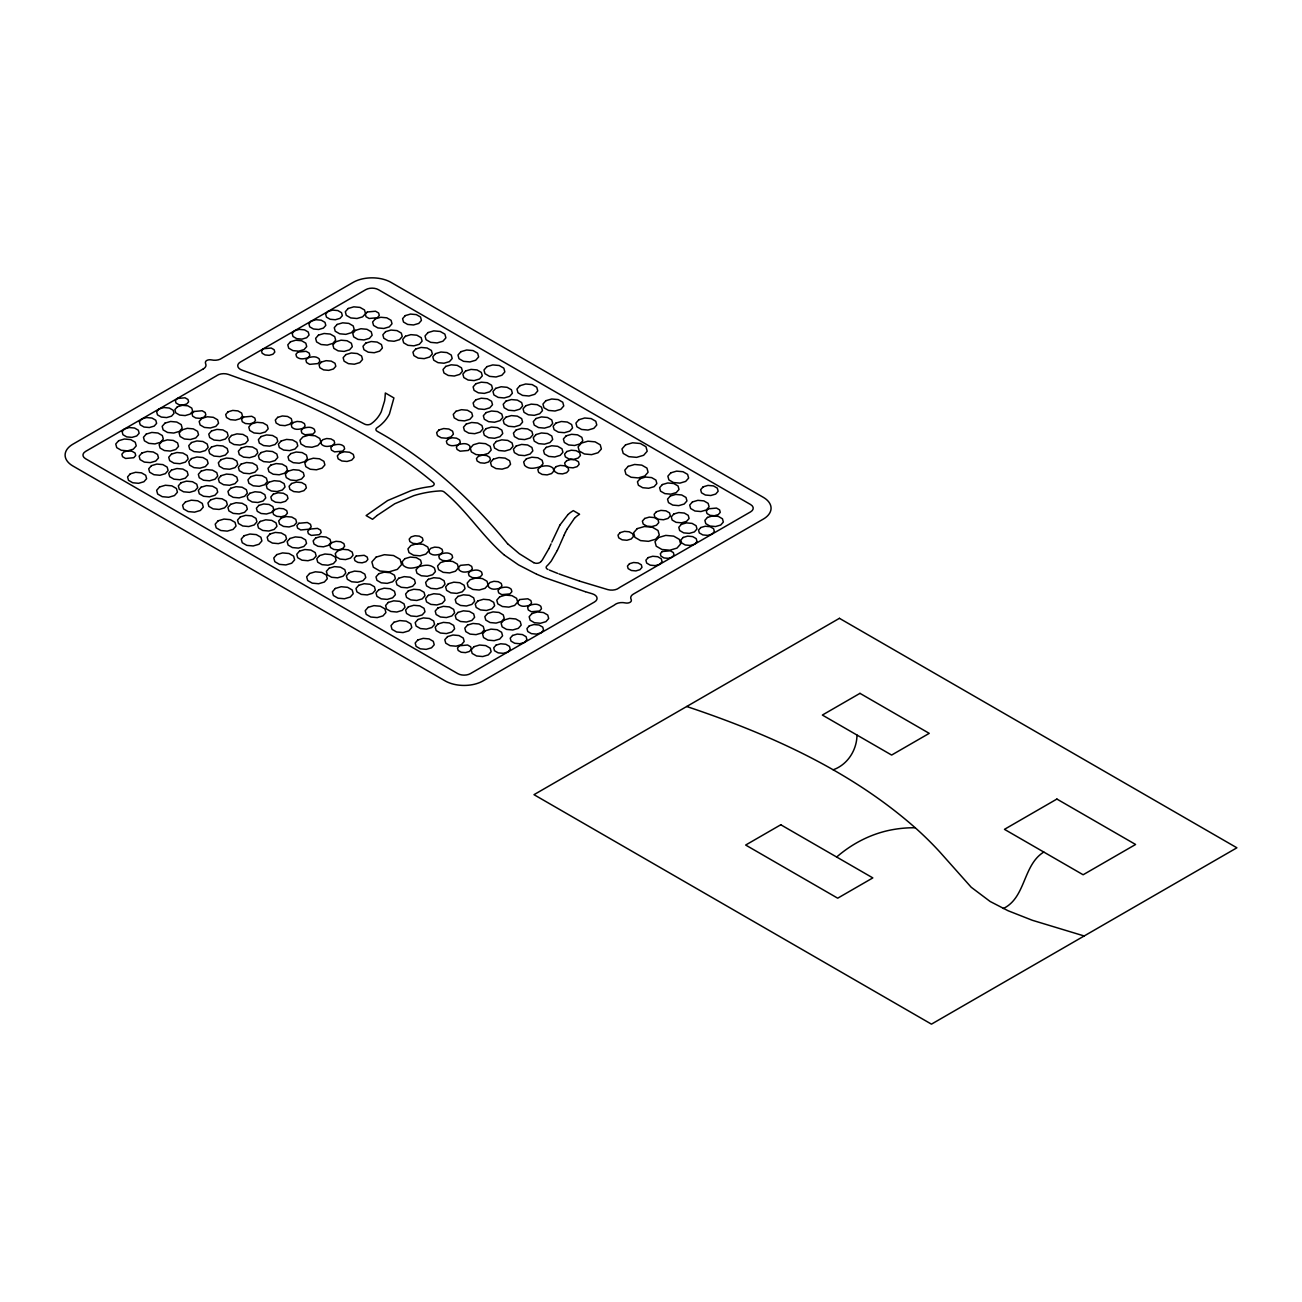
<?xml version="1.0" encoding="UTF-8"?>
<svg xmlns="http://www.w3.org/2000/svg" width="1302" height="1302" viewBox="0 0 1302 1302"><rect width="100%" height="100%" fill="white"/><g stroke="black" fill="none" stroke-linecap="round" stroke-linejoin="round"><path stroke-width="1.5" d="M856.993 735.06C856.83 750.098 847.586 764.697 833.182 769.791M551.836 542.104L559.827 525.211M560.462 543.422L564.026 535.317M560.104 544.252L559.616 545.359M551.072 543.862L548.956 548.549M559.323 546.043L557.337 550.388M564.043 535.268L565.426 532.306M548.923 548.614L542.364 559.893A55.953 32.306 0 0 1 541.03 561.487M557.305 550.453L551.381 560.837A80.968 46.742 0 0 1 550.697 561.748L548.549 564.303A47.165 27.228 0 0 1 546.84 566.012A4.459 2.571 0 0 0 547.93 569.446M565.459 532.274L566.875 529.442M566.956 529.296L574.394 518.424M559.909 525.064L567.949 514.599M320.862 441.899L322.831 439.669L326.688 438.53L330.968 438.92L334.044 440.694L334.728 443.168L330.789 447.628L331.457 450.101L334.533 451.875L342.67 451.127L344.639 448.897L343.972 446.423C337.169 440.288 328.332 450.492 321.545 444.373L319.771 438.465L315.149 435.796L308.704 435.21L302.894 436.919L299.932 440.271L300.957 443.998L305.563 446.667L312.008 447.253L317.818 445.544L320.78 442.192M428.797 550.762L425.835 554.131L420.025 555.84L413.58 555.238L408.974 552.585L407.949 548.858L410.911 545.505L416.721 543.797M428.879 550.486L430.848 548.256L434.705 547.117L438.986 547.507L442.062 549.281L442.745 551.755L438.807 556.214L439.474 558.688L442.55 560.462L452.77 561.487L457.393 564.14L458.418 567.867L455.456 571.22L449.629 572.929L443.201 572.343L438.579 569.674L437.553 565.963L440.515 562.594L446.342 560.885M488.087 584.679L490.057 582.433L493.93 581.31L498.21 581.701L501.27 583.459L501.954 585.933L498.015 590.408L498.699 592.882L501.758 594.64L509.912 593.907L511.881 591.661L511.198 589.188C504.411 583.068 495.557 593.273 488.771 587.137L486.997 581.245L482.391 578.576L472.154 577.551L469.094 575.777L468.411 573.303L472.349 568.844L471.666 566.37L468.606 564.596L460.452 565.345L458.483 567.574L459.167 570.048C465.953 576.184 474.807 565.979 481.594 572.099L482.277 574.573L480.308 576.802L476.434 577.942M488.022 584.956L485.06 588.309L479.25 590.018L472.805 589.432L468.183 586.763L467.174 583.052L470.136 579.699L475.946 577.99M540.867 561.683L540.639 561.927A4.459 2.571 0 0 1 533.641 562.627M574.556 518.261L575.517 517.317A36.847 21.271 0 0 1 576.786 516.21L577.518 515.641A24.933 14.387 0 0 1 579.585 514.274L573.287 510.628L570.455 512.5A39.516 22.818 0 0 0 569.788 513.021L568.111 514.436M836.665 857.025C852.777 843.012 872.552 833.036 893.677 829.472A72.082 41.615 0 0 1 909.707 827.812L915.208 827.73M377.059 515.527L372.535 519.286L366.106 515.576L387.605 500.57L410.927 490.724A84.418 48.727 0 0 1 414.134 489.812L415.094 489.552A80.887 46.693 0 0 1 419.537 488.494L420.383 488.299A77.99 45.033 0 0 1 425.038 487.404L425.738 487.29A76.558 44.203 0 0 1 430.637 486.574A4.459 2.571 0 0 0 433.42 482.586C399.519 454.186 361.24 431.401 321.496 412.229A675.722 390.128 0 0 0 299.053 401.879L289.972 397.956A718.72 414.947 0 0 0 255.648 384.204L228.355 374.39A8.919 5.159 0 0 0 216.848 375.594A8.919 5.159 0 0 1 216.197 376.018L85.558 451.436A8.919 5.159 0 0 0 85.558 458.727L457.783 673.622A8.919 5.159 0 0 0 470.413 673.622L594.477 601.996A8.919 5.159 0 0 0 592.198 593.761L585.867 591.873M377.238 515.38L394.734 503.76L413.645 495.72A76.492 44.17 0 0 1 417.047 494.711L417.909 494.483A72.391 41.794 0 0 1 421.962 493.474L422.727 493.295A69.559 40.167 0 0 1 426.958 492.465L427.593 492.351A67.916 39.206 0 0 1 432.052 491.668L432.541 491.603A67.313 38.865 0 0 1 437.228 491.114L440.076 490.919A4.459 2.571 0 0 1 444.308 492.091C466.816 510.612 482.131 536.082 504.2 554.961M1043.797 852.045C1022.802 865.016 1025.976 897.615 1003.321 908.519M417.226 543.748L421.083 542.608L423.052 540.379L422.369 537.905L419.309 536.147L415.029 535.757L411.155 536.88L409.186 539.109L409.87 541.583L412.929 543.357L423.166 544.382L427.788 547.052L429.562 552.959C436.349 559.079 445.186 548.874 451.989 555.01L452.657 557.484L450.687 559.714L446.83 560.853M1084.175 935.975L1032.258 920.254L1008.073 910.733L990.155 901.489L971.194 887.232L939.93 852.094A554.278 320.015 0 0 0 916.429 828.837C850.841 770.572 769.157 734.084 686.707 706.498M585.395 591.743L544.399 577.518M579.602 581.131L607.79 589.611A8.919 5.159 0 0 0 618.987 587.951A8.919 5.159 0 0 1 619.98 587.267L750.619 511.849A8.919 5.159 0 0 0 750.619 504.558L378.394 289.662A8.919 5.159 0 0 0 365.781 289.662L240.349 362.07A8.919 5.159 0 0 0 242.026 370.126L266.552 379.077A730.975 422.027 0 0 1 296.514 391.121L333.41 407.9L364.527 424.078A4.459 2.571 0 0 0 371.086 423.834L372.73 422.597A47.49 27.423 0 0 0 374.781 420.774L376.376 419.114A59.892 34.584 0 0 0 378.784 416.022L379.338 415.208A75.841 43.796 0 0 0 381.291 411.676L384.562 400.967A157.965 91.205 0 0 0 385.18 395.385L385.327 392.976L393.92 397.94L389.444 413.955A81.326 46.953 0 0 1 387.101 417.909L386.45 418.821A66.239 38.246 0 0 1 383.553 422.287L381.665 424.127A54.863 31.671 0 0 1 379.256 426.161L376.978 427.805A4.459 2.571 0 0 0 377.173 431.287C427.967 459.378 470.982 499.008 507.536 543.683M579.309 581.034L558.981 573.922M557.663 573.417L549.363 570.064M543.91 577.323L536.603 574.182M536.017 573.905L518.489 564.873L504.395 555.108M533.608 562.594L519.335 553.724L507.585 543.731M124.536 428.944L122.128 431.678L122.958 434.722L126.717 436.886L131.974 437.374L136.726 435.975L139.151 433.24L138.321 430.197L134.545 428.016L129.289 427.544L124.536 428.944M118.661 440.711L115.748 443.998L116.741 447.66L121.281 450.28L131.99 451.241L135.05 453.015L135.733 455.488L133.764 457.718L125.61 458.467L122.551 456.693L121.867 454.219L123.836 451.989L133.325 449.174L136.238 445.87L135.229 442.224L130.705 439.604L124.374 439.018L118.661 440.711M141.804 418.967L139.363 421.75L140.209 424.826L144.017 427.04L149.372 427.528L154.189 426.112L156.631 423.329L155.784 420.237L151.96 418.04L146.621 417.551L141.804 418.967M159.121 408.974L156.647 411.774L157.493 414.866L161.334 417.079L166.705 417.568L171.538 416.152L174.012 413.352L173.166 410.26L169.325 408.047L163.954 407.542L159.121 408.974M177.251 398.51L175.363 400.642L176.014 403.002L178.944 404.694L183.045 405.068L186.739 403.978L188.611 401.846L187.976 399.486L185.03 397.794L177.251 398.51M146.28 434.071L143.464 437.277L144.424 440.808L148.819 443.347L154.954 443.917L160.488 442.289L163.303 439.083L162.343 435.552L157.949 433.013L151.813 432.443L146.28 434.071M177.398 406.777L174.875 409.642L175.737 412.815L179.676 415.078L185.161 415.582L190.125 414.117L192.647 411.269L191.768 408.096L187.846 405.817L182.345 405.313L177.398 406.777M165.012 423.117L162.164 426.34L163.141 429.92L167.567 432.476L173.752 433.045L179.351 431.401L182.182 428.179L181.206 424.598L176.779 422.043L170.595 421.474L165.012 423.117M141.869 453.031L139.119 456.156L140.063 459.606L144.359 462.096L150.348 462.633L155.752 461.054L158.519 457.93L157.558 454.463L153.278 451.989L147.272 451.436L141.869 453.031M130.265 473.863L127.563 476.923L128.491 480.324L132.723 482.765L138.598 483.302L143.92 481.74L146.621 478.68L145.694 475.279L141.479 472.838L135.587 472.3L130.265 473.863M161.887 441.476L159.137 444.6L160.081 448.051L164.377 450.541L170.367 451.078L175.77 449.499L178.52 446.374L177.577 442.908L173.28 440.434L167.291 439.881L161.887 441.476M193.965 411.497L191.996 413.727L192.68 416.201L195.756 417.975L200.036 418.365L203.893 417.226L205.862 414.996L205.179 412.522L202.119 410.748L193.965 411.497M181.906 429.92L179.139 433.045L180.099 436.495L184.379 438.986L190.385 439.523L195.788 437.944L198.539 434.819L197.595 431.353L193.298 428.879L187.309 428.325L181.906 429.92M151.471 465.644L148.705 468.769L149.665 472.235L153.945 474.709L159.951 475.263L165.354 473.668L168.104 470.543L167.161 467.092L162.864 464.602L156.875 464.065L151.471 465.644M201.924 418.365L199.157 421.49L200.117 424.94L204.398 427.43L210.387 427.967L215.806 426.389L218.557 423.264L217.613 419.797L213.316 417.324L207.327 416.77L201.924 418.365M263.411 348.757L261.523 350.889L262.174 353.265L265.12 354.958L269.205 355.332L272.915 354.242L274.803 352.11L274.152 349.733L271.207 348.041L263.411 348.757M171.49 454.089L168.723 457.214L169.683 460.68L173.963 463.154L179.953 463.707L185.372 462.112L188.123 458.988L187.179 455.537L182.882 453.047L176.893 452.51L171.49 454.089M191.492 442.534L188.741 445.658L189.685 449.125L193.982 451.599L199.971 452.152L205.374 450.557L208.141 447.432L207.181 443.982L202.9 441.492L196.895 440.955L191.492 442.534M171.49 470.12L168.723 473.244L169.683 476.711L173.963 479.185L179.953 479.738L185.372 478.143L188.123 475.018L187.179 471.568L182.882 469.078L176.893 468.541L171.49 470.12M294.577 330.757L292.185 333.475L293.015 336.486L296.742 338.65L301.966 339.122L306.67 337.739L309.062 335.021L308.232 332.01L304.505 329.862L299.281 329.373L294.577 330.757M159.593 486.964L156.631 490.317L157.656 494.028L162.262 496.68L168.69 497.266L174.484 495.557L177.446 492.221L176.437 488.494L171.831 485.841L165.387 485.255L159.593 486.964M228.078 411.806L225.685 414.508L226.515 417.503L230.226 419.635L235.402 420.123L240.073 418.739L242.465 416.038L241.635 413.043L237.924 410.911L232.749 410.423L228.078 411.806M211.51 430.978L208.759 434.103L209.703 437.57L214 440.043L219.989 440.597L225.392 439.002L228.143 435.877L227.199 432.427L222.902 429.937L216.913 429.4L211.51 430.978M290.492 341.775L287.791 344.818L288.719 348.204L292.917 350.612L298.76 351.149L304.05 349.603L306.735 346.544L305.807 343.175L301.625 340.75L295.766 340.213L290.492 341.775M311.308 321.106L308.899 323.824L309.73 326.851L313.473 328.999L318.697 329.487L323.417 328.088L325.809 325.37L324.979 322.359L321.252 320.194L316.028 319.722L311.308 321.106M191.492 458.564L188.741 461.689L189.685 465.156L193.982 467.63L199.971 468.183L205.374 466.588L208.141 463.463L207.181 460.013L202.9 457.523L196.895 456.986L191.492 458.564M328.023 311.455L325.646 314.156L326.46 317.135L330.155 319.267L335.314 319.739L339.985 318.372L342.345 315.67L341.531 312.692L337.836 310.56L332.677 310.088L328.023 311.455M211.51 447.009L208.759 450.134L209.703 453.601L214 456.074L219.989 456.628L225.392 455.033L228.143 451.908L227.199 448.458L222.902 445.968L216.913 445.43L211.51 447.009M181.076 482.749L178.325 485.874L179.269 489.324L183.566 491.798L189.555 492.351L194.958 490.756L197.709 487.632L196.765 484.181L192.468 481.707L186.479 481.154L181.076 482.749M297.898 352.061L295.912 354.307L296.596 356.797C303.431 362.965 312.334 352.696 319.169 358.864L319.853 361.338L317.883 363.584L309.681 364.348L306.588 362.558L305.905 360.068L309.876 355.576L309.192 353.086L306.1 351.312L297.898 352.061M243.588 417.031L241.635 419.26L242.302 421.734L245.378 423.508L249.659 423.899L253.516 422.759L255.485 420.53L254.818 418.056L251.742 416.282L243.588 417.031M318.469 335.135L315.621 338.357L316.598 341.938L321.041 344.509L327.241 345.079L332.824 343.419L335.672 340.196L334.695 336.616L330.252 334.061L324.068 333.491L318.469 335.135M231.528 435.454L228.778 438.579L229.722 442.045L234.018 444.519L240.007 445.072L245.411 443.477L248.161 440.353L247.217 436.902L242.921 434.412L236.931 433.875L231.528 435.454M201.094 471.194L198.343 474.319L199.287 477.769L203.584 480.243L209.573 480.796L214.976 479.201L217.727 476.076L216.783 472.626L212.486 470.152L206.497 469.599L201.094 471.194M348.171 308.493L345.307 311.748L346.283 315.344L350.759 317.932L356.992 318.502L362.623 316.842L365.504 313.587L364.511 309.99L360.036 307.402L353.802 306.833L348.171 308.493M337.088 324.458L334.256 327.681L335.232 331.245L339.643 333.784L345.811 334.354L351.377 332.71L354.209 329.504L353.233 325.939L348.822 323.384L342.654 322.831L337.088 324.458M251.546 423.899L248.78 427.023L249.74 430.49L254.02 432.964L260.026 433.517L265.429 431.922L268.179 428.797L267.235 425.347L262.939 422.857L256.95 422.32L251.546 423.899M221.112 459.639L218.345 462.763L219.306 466.214L223.586 468.687L229.591 469.241L234.995 467.646L237.745 464.521L236.801 461.071L232.505 458.597L226.515 458.044L221.112 459.639M185.519 501.888L182.573 505.225L183.582 508.919L188.172 511.572L194.568 512.158L200.362 510.465L203.291 507.129L202.282 503.418L197.692 500.782L191.296 500.196L185.519 501.888M201.094 487.225L198.343 490.349L199.287 493.8L203.584 496.274L209.573 496.827L214.976 495.232L217.727 492.123L216.783 488.657L212.486 486.183L206.497 485.63L201.094 487.225M241.114 448.083L238.364 451.208L239.308 454.658L243.604 457.132L249.593 457.686L254.997 456.091L257.763 452.966L256.803 449.515L252.523 447.042L246.534 446.488L241.114 448.083M335.656 341.791L332.905 344.916L333.849 348.383L338.146 350.856L344.135 351.41L349.554 349.815L352.305 346.69L351.361 343.223L347.064 340.75L341.075 340.196L335.656 341.791M221.112 475.669L218.345 478.794L219.306 482.245L223.586 484.718L229.591 485.272L234.995 483.677L237.745 480.568L236.801 477.102L232.505 474.628L226.515 474.074L221.112 475.669M321.431 362.037L319.055 364.739L319.869 367.734L323.58 369.882L328.771 370.354L333.442 368.971L335.818 366.285L335.005 363.291L331.294 361.142L326.102 360.67L321.431 362.037M367.327 311.975L365.357 314.221L366.041 316.712L369.117 318.485L377.32 317.737L379.305 315.491L378.622 313.001L375.529 311.227L367.327 311.975M277.7 417.34L275.308 420.041L276.138 423.036L279.849 425.184L285.024 425.656L289.695 424.273L292.087 421.571L291.257 418.593L287.547 416.445L282.371 415.973L277.7 417.34M261.132 436.528L258.382 439.653L259.326 443.103L263.622 445.577L269.612 446.13L275.015 444.535L277.782 441.411L276.821 437.96L272.541 435.486L266.536 434.933L261.132 436.528M355.511 330.334L352.761 333.458L353.705 336.909L358.001 339.399L363.99 339.936L369.41 338.357L372.16 335.232L371.216 331.766L366.92 329.292L360.931 328.739L355.511 330.334M241.114 464.114L238.364 467.239L239.308 470.689L243.604 473.163L249.593 473.716L254.997 472.121L257.763 469.013L256.803 465.546L252.523 463.073L246.534 462.519L241.114 464.114M210.68 499.838L207.929 502.963L208.873 506.413L213.17 508.903L219.159 509.44L224.562 507.861L227.329 504.737L226.369 501.27L222.089 498.796L216.099 498.243L210.68 499.838M375.367 318.86L372.616 321.985L373.56 325.451L377.857 327.925L383.846 328.478L389.265 326.883L392.016 323.759L391.072 320.308L386.775 317.818L380.786 317.265L375.367 318.86M345.893 354.583L343.142 357.708L344.086 361.175L348.383 363.649L354.372 364.202L359.791 362.607L362.542 359.482L361.598 356.016L357.301 353.542L351.296 352.988L345.893 354.583M261.132 452.559L258.382 455.684L259.326 459.134L263.622 461.608L269.612 462.161L275.015 460.566L277.782 457.458L276.821 453.991L272.541 451.517L266.536 450.964L261.132 452.559M230.698 488.283L227.948 491.407L228.892 494.858L233.188 497.348L239.177 497.885L244.581 496.306L247.347 493.181L246.387 489.715L242.107 487.241L236.101 486.688L230.698 488.283M293.227 422.58L291.257 424.81L291.925 427.284C298.728 433.403 307.565 423.199 314.352 429.334L315.035 431.808L313.066 434.038L304.912 434.77L301.852 433.013L301.169 430.539L305.107 426.063L304.44 423.606L301.364 421.832L297.084 421.441L293.227 422.58M365.748 343.126L362.998 346.251L363.942 349.701L368.238 352.191L374.227 352.728L379.647 351.133L382.397 348.025L381.453 344.558L377.157 342.068L371.151 341.531L365.748 343.126M281.151 441.004L278.4 444.128L279.344 447.579L283.641 450.053L289.63 450.606L295.033 449.011L297.784 445.902L296.84 442.436L292.543 439.962L286.554 439.409L281.151 441.004M250.716 476.727L247.966 479.852L248.91 483.302L253.206 485.792L259.196 486.33L264.599 484.751L267.349 481.626L266.405 478.159L262.109 475.686L256.12 475.132L250.716 476.727M230.698 504.313L227.948 507.438L228.892 510.905L233.188 513.379L239.177 513.916L244.581 512.337L247.347 509.212L246.387 505.746L242.107 503.272L236.101 502.718L230.698 504.313M218.166 520.784L215.204 524.136L216.213 527.863L220.835 530.516L227.28 531.118L233.091 529.409L236.036 526.041L235.027 522.33L230.405 519.661L223.977 519.075L218.166 520.784M385.604 331.652L382.853 334.777L383.797 338.243L388.094 340.717L394.083 341.27L399.502 339.676L402.253 336.551L401.309 333.084L397.012 330.61L391.007 330.057L385.604 331.652M270.735 465.172L267.968 468.297L268.928 471.747L273.208 474.237L279.214 474.774L284.617 473.196L287.368 470.071L286.424 466.604L282.127 464.13L276.138 463.577L270.735 465.172M405.264 315.621L402.578 318.665L403.506 322.033L407.672 324.442L413.515 324.963L418.772 323.417L421.441 320.39L420.53 317.021L416.347 314.612L410.521 314.075L405.264 315.621M249.805 493.295L247.168 496.274L248.064 499.594L252.181 501.97L257.926 502.491L263.102 500.977L265.738 497.982L264.843 494.662L260.725 492.286L254.98 491.765L249.805 493.295M290.737 453.617L287.986 456.742L288.93 460.192L293.227 462.682L299.216 463.219L304.635 461.64L307.386 458.516L306.426 455.049L302.145 452.575L296.156 452.022L290.737 453.617M268.928 482.245L266.275 485.255L267.187 488.608L271.337 491L277.131 491.538L282.371 489.991L285.04 486.981L284.113 483.628L279.963 481.235L274.169 480.698L268.928 482.245M240.3 516.927L237.534 520.051L238.494 523.518L242.774 525.992L248.78 526.545L254.183 524.95L256.933 521.825L255.989 518.375L251.693 515.885L245.704 515.348L240.3 516.927M405.459 336.241L402.709 339.366L403.653 342.817L407.949 345.307L413.938 345.844L419.358 344.265L422.108 341.14L421.164 337.674L416.868 335.2L410.862 334.647L405.459 336.241M288.035 471.21L285.366 474.253L286.294 477.606L290.46 480.015L296.286 480.552L301.543 479.006L304.212 475.962L303.301 472.61L299.118 470.201L293.292 469.664L288.035 471.21M258.87 505.388L256.396 508.187L257.259 511.279L261.1 513.493L266.454 513.981L271.304 512.565L273.762 509.766L272.915 506.673L269.075 504.46L263.704 503.972L258.87 505.388M273.274 494.174L270.832 496.941L271.679 500.001L275.471 502.198L280.776 502.67L285.561 501.27L288.002 498.503L287.156 495.444L283.364 493.246L278.058 492.774L273.274 494.174M307.695 459.866L304.847 463.089L305.824 466.669L310.267 469.241L316.467 469.794L322.05 468.15L324.898 464.928L323.921 461.347L319.478 458.792L313.277 458.223L307.695 459.866M244.174 535.724L241.228 539.061L242.253 542.739L246.827 545.375L253.206 545.961L258.968 544.269L261.897 540.948L260.888 537.254L256.315 534.617L249.935 534.032L244.174 535.724M291.534 483.514L289.077 486.297L289.923 489.389L293.764 491.586L299.102 492.091L303.919 490.659L306.377 487.876L305.531 484.8L301.706 482.586L296.368 482.098L291.534 483.514M260.302 521.418L257.552 524.527L258.496 527.994L262.792 530.467L268.782 531.021L274.201 529.426L276.952 526.301L275.991 522.851L271.711 520.377L265.722 519.823L260.302 521.418M427.984 332.58L425.022 335.949L426.031 339.676L430.653 342.345L437.114 342.931L442.924 341.222L445.902 337.853L444.877 334.126L440.255 331.473L433.794 330.871L427.984 332.58M415.696 349.034L412.929 352.158L413.89 355.609L418.17 358.099L424.175 358.636L429.579 357.041L432.345 353.932L431.385 350.466L427.105 347.992L421.099 347.439L415.696 349.034M274.901 509.521L272.818 511.881L273.534 514.485L276.773 516.341L281.281 516.764L285.35 515.559L287.433 513.216L286.717 510.612L283.478 508.74L278.97 508.333L274.901 509.521M281.232 518.05L278.677 520.93L279.556 524.136L283.527 526.431L289.077 526.952L294.089 525.471L296.644 522.574L295.766 519.368L291.794 517.073L286.228 516.568L281.232 518.05M339.724 453.161L337.332 455.863L338.162 458.857L341.873 460.989L347.048 461.461L351.735 460.094L354.111 457.393L353.298 454.398L349.587 452.25L344.395 451.778L339.724 453.161M269.905 534.032L267.154 537.156L268.098 540.607L272.395 543.08L278.384 543.634L283.787 542.039L286.538 538.93L285.594 535.464L281.297 532.99L275.308 532.437L269.905 534.032M435.552 353.607L432.785 356.732L433.745 360.198L438.025 362.672L444.031 363.225L449.434 361.63L452.201 358.506L451.241 355.039L446.96 352.565L440.955 352.012L435.552 353.607M298.923 523.274L296.889 525.585L297.588 528.14L300.746 529.963L309.16 529.198L311.194 526.887L310.494 524.332L307.337 522.509L298.923 523.274M289.923 538.507L287.156 541.632L288.116 545.082L292.397 547.572L298.402 548.109L303.805 546.514L306.556 543.406L305.612 539.939L301.315 537.466L295.326 536.912L289.923 538.507M276.74 554.619L273.778 557.972L274.803 561.683L279.409 564.352L285.854 564.938L291.681 563.229L294.626 559.876L293.617 556.149L288.995 553.496L282.55 552.911L276.74 554.619M445.772 366.399L443.022 369.524L443.966 372.99L448.262 375.464L454.268 376.018L459.671 374.423L462.438 371.298L461.478 367.831L457.181 365.357L451.192 364.804L445.772 366.399M460.924 351.686L457.978 355.023L458.988 358.701L463.561 361.338L469.957 361.923L475.718 360.231L478.648 356.911L477.639 353.216L473.065 350.58L466.686 349.994L460.924 351.686M309.632 529.1L307.711 531.281L308.379 533.674L311.357 535.399L319.267 534.666L321.187 532.502L320.52 530.109L317.542 528.384L309.632 529.1M299.509 551.12L296.758 554.245L297.702 557.712L301.999 560.185L307.988 560.723L313.391 559.144L316.158 556.019L315.198 552.553L310.918 550.079L304.912 549.525L299.509 551.12M315.67 538.019L313.147 540.867L314.01 544.041L317.948 546.303L323.433 546.807L328.381 545.359L330.903 542.495L330.041 539.321L326.102 537.059L320.618 536.554L315.67 538.019M465.628 370.972L462.877 374.097L463.821 377.564L468.118 380.038L474.123 380.591L479.527 378.996L482.293 375.871L481.333 372.421L477.037 369.931L471.047 369.394L465.628 370.972M319.527 555.596L316.777 558.721L317.721 562.187L322.017 564.661L328.006 565.214L333.41 563.62L336.16 560.495L335.216 557.028L330.92 554.554L324.93 554.017L319.527 555.596M486.948 366.627L483.97 369.996L484.995 373.707L489.617 376.376L496.062 376.978L501.888 375.253L504.85 371.9L503.825 368.173L499.219 365.504L492.758 364.918L486.948 366.627M331.929 542.543L329.829 544.92L330.562 547.572L333.833 549.46L338.406 549.883L342.54 548.663L344.639 546.27L343.907 543.634L340.636 541.746L336.062 541.323L331.929 542.543M475.865 383.764L473.114 386.889L474.058 390.356L478.355 392.83L484.36 393.383L489.764 391.788L492.514 388.663L491.57 385.213L487.273 382.723L481.284 382.186L475.865 383.764M309.583 573.498L306.654 576.819L307.663 580.513L312.236 583.15L318.616 583.735L324.377 582.027L327.307 578.706L326.297 575.028L321.74 572.392L315.344 571.806L309.583 573.498M439.018 429.92L436.626 432.622L437.456 435.617L441.166 437.765L446.342 438.237L451.013 436.87L453.405 434.168L452.575 431.174L448.865 429.025L443.689 428.553L439.018 429.92M456.009 411.286L453.259 414.394L454.203 417.861L458.499 420.351L464.505 420.888L469.908 419.293L472.659 416.168L471.715 412.718L467.418 410.228L461.429 409.691L456.009 411.286M337.771 550.762L335.249 553.627L336.111 556.8L340.05 559.079L345.567 559.583L350.531 558.119L353.054 555.254L352.191 552.081L348.252 549.802L342.735 549.298L337.771 550.762M475.865 399.812L473.114 402.936L474.058 406.403L478.355 408.877L484.36 409.43L489.764 407.835L492.514 404.71L491.57 401.244L487.273 398.77L481.284 398.217L475.865 399.812M329.129 568.225L326.363 571.334L327.323 574.8L331.603 577.274L337.592 577.828L343.012 576.233L345.762 573.108L344.818 569.658L340.522 567.184L334.533 566.63L329.129 568.225M448.344 438.92L446.358 441.166L447.042 443.656C453.877 449.808 462.78 439.555 469.615 445.707L471.34 451.875L475.962 454.544L486.639 455.537L489.715 457.311L490.398 459.801L488.429 462.047L484.539 463.203L480.226 462.796L477.134 461.022L476.451 458.532L478.436 456.286L488.234 453.422L491.212 450.053L490.187 446.326L485.565 443.673L479.103 443.071L473.293 444.779L468.329 450.443L460.127 451.192L457.035 449.418L456.351 446.928L460.322 442.436L459.639 439.946L456.546 438.172L452.233 437.765L448.344 438.92M495.72 388.354L492.97 391.479L493.914 394.929L498.21 397.419L504.216 397.956L509.619 396.378L512.37 393.253L511.426 389.786L507.129 387.312L501.14 386.759L495.72 388.354M466.246 424.061L463.496 427.186L464.44 430.653L468.736 433.127L474.725 433.68L480.145 432.085L482.896 428.96L481.952 425.51L477.655 423.02L471.649 422.483L466.246 424.061M356.178 556.052L354.242 558.249L354.909 560.674L357.92 562.415L362.135 562.806L365.927 561.683L367.864 559.486L367.197 557.061L364.186 555.319L356.178 556.052M486.102 412.604L483.351 415.729L484.295 419.195L488.592 421.669L494.581 422.222L500.001 420.627L502.751 417.503L501.807 414.036L497.51 411.562L491.505 411.009L486.102 412.604M335.346 588.439L332.384 591.792L333.393 595.519L338.015 598.171L344.444 598.757L350.254 597.048L353.216 593.696L352.207 589.985L347.585 587.316L341.157 586.73L335.346 588.439M349.131 572.701L346.381 575.809L347.325 579.276L351.621 581.75L357.611 582.303L363.014 580.708L365.781 577.583L364.82 574.133L360.54 571.659L354.551 571.106L349.131 572.701M505.957 401.146L503.207 404.271L504.151 407.721L508.447 410.211L514.436 410.748L519.856 409.17L522.607 406.045L521.663 402.578L517.366 400.105L511.36 399.551L505.957 401.146M519.921 385.701L516.959 389.054L517.984 392.765L522.574 395.417L529.003 396.003L534.797 394.294L537.759 390.942L536.733 387.247L532.144 384.578L525.715 383.992L519.921 385.701M486.102 428.651L483.351 431.776L484.295 435.242L488.592 437.716L494.581 438.269L500.001 436.675L502.751 433.55L501.807 430.083L497.51 427.609L491.505 427.056L486.102 428.651M376.099 557.126L371.867 561.911L373.332 567.216L379.891 571.008L389.07 571.838L397.354 569.397L401.569 564.629L400.121 559.323L393.546 555.531L384.367 554.701L376.099 557.126M505.957 417.193L503.207 420.302L504.151 423.768L508.447 426.259L514.436 426.796L519.856 425.201L522.607 422.092L521.663 418.626L517.366 416.135L511.36 415.598L505.957 417.193M358.734 585.314L355.983 588.439L356.927 591.889L361.224 594.379L367.213 594.916L372.616 593.321L375.367 590.213L374.423 586.746L370.126 584.273L364.137 583.719L358.734 585.314M525.813 405.719L523.062 408.844L524.006 412.311L528.303 414.785L534.292 415.338L539.712 413.743L542.462 410.618L541.518 407.152L537.221 404.678L531.216 404.125L525.813 405.719M378.752 573.759L375.985 576.884L376.945 580.334L381.226 582.824L387.231 583.361L392.634 581.766L395.385 578.658L394.441 575.191L390.144 572.717L384.155 572.164L378.752 573.759M496.339 441.443L493.572 444.568L494.532 448.034L498.829 450.508L504.818 451.062L510.238 449.467L512.988 446.342L512.044 442.875L507.747 440.401L501.742 439.848L496.339 441.443M516.194 429.969L513.427 433.094L514.388 436.561L518.684 439.034L524.673 439.588L530.093 437.993L532.843 434.868L531.9 431.418L527.603 428.928L521.597 428.391L516.194 429.969M404.889 558.656L402.139 561.78L403.083 565.247C412.588 573.824 424.957 559.534 434.461 568.111L435.421 571.578L432.655 574.703L427.251 576.281L421.262 575.744L416.965 573.254L416.022 569.804L421.522 563.554L420.579 560.104L416.282 557.614L410.293 557.077L404.889 558.656M493.36 459.199L490.512 462.438L491.489 466.018L495.932 468.574L502.116 469.143L507.715 467.499L510.563 464.261L509.587 460.696L505.143 458.125L498.943 457.555L493.36 459.199M378.752 589.79L375.985 592.915L376.945 596.365L381.226 598.855L387.231 599.392L392.634 597.813L395.385 594.688L394.441 591.222L390.144 588.748L384.155 588.195L378.752 589.79M545.912 400.69L542.95 404.043L543.976 407.77L548.581 410.423L555.01 411.009L560.82 409.3L563.766 405.947L562.757 402.237L558.151 399.584L551.706 398.998L545.912 400.69M368.157 607.334L365.211 610.671L366.22 614.365L370.81 617.018L377.206 617.604L382.983 615.895L385.929 612.558L384.92 608.864L380.33 606.227L373.934 605.642L368.157 607.334M536.05 418.512L533.283 421.636L534.243 425.103L538.54 427.577L544.529 428.13L549.949 426.535L552.699 423.41L551.755 419.944L547.458 417.47L541.453 416.917L536.05 418.512M398.754 578.234L396.003 581.359L396.947 584.81L401.244 587.3L407.233 587.837L412.653 586.258L415.403 583.133L414.443 579.667L410.163 577.193L404.173 576.64L398.754 578.234M516.194 446.016L513.427 449.141L514.388 452.608L518.684 455.082L524.673 455.635L530.093 454.04L532.843 450.915L531.9 447.449L527.603 444.975L521.597 444.421L516.194 446.016M536.05 434.559L533.283 437.684L534.243 441.15L538.54 443.624L544.529 444.177L549.949 442.582L552.699 439.458L551.755 435.991L547.458 433.517L541.453 432.964L536.05 434.559M388.338 602.403L385.587 605.528L386.531 608.994L390.828 611.468L396.817 612.021L402.22 610.426L404.987 607.302L404.027 603.835L399.747 601.361L393.741 600.824L388.338 602.403M555.905 423.101L553.138 426.21L554.099 429.676L558.395 432.166L564.384 432.703L569.804 431.108L572.554 428L571.611 424.533L567.314 422.043L561.308 421.506L555.905 423.101M408.356 590.848L405.606 593.972L406.55 597.439L410.846 599.913L416.835 600.466L422.239 598.871L424.989 595.746L424.045 592.28L419.749 589.806L413.759 589.269L408.356 590.848M526.431 458.809L523.664 461.933L524.625 465.4C533.153 473.619 544.415 460.924 553.073 468.134L553.855 470.998L551.576 473.57L547.117 474.888L542.169 474.433L538.621 472.382L537.84 469.534L543.08 463.707L542.12 460.241L537.84 457.767L531.834 457.214L526.431 458.809M428.374 579.292L425.608 582.417L426.568 585.884L430.848 588.358L436.854 588.911L442.257 587.316L445.007 584.191L444.063 580.725L439.767 578.251L433.778 577.714L428.374 579.292M546.287 447.351L543.52 450.476L544.48 453.942L548.76 456.416L554.766 456.969L560.169 455.375L562.936 452.25L561.976 448.783L557.695 446.309L551.69 445.756L546.287 447.351M393.953 622.275L390.991 625.611L392.016 629.338L396.622 631.991L403.05 632.577L408.861 630.868L411.806 627.515L410.797 623.804L406.191 621.152L399.747 620.566L393.953 622.275M408.356 606.878L405.606 610.003L406.55 613.47L410.846 615.944L416.835 616.497L422.239 614.902L424.989 611.777L424.045 608.327L419.749 605.837L413.759 605.3L408.356 606.878M578.885 419.716L575.923 423.085L576.949 426.796L581.571 429.465L588.016 430.051L593.826 428.342L596.788 424.989L595.779 421.262L591.157 418.593L584.712 418.007L578.885 419.716M566.142 435.877L563.375 439.002L564.336 442.468L568.616 444.942L574.621 445.496L580.025 443.901L582.791 440.776L581.831 437.326L577.535 434.835L571.545 434.298L566.142 435.877M428.374 595.323L425.608 598.448L426.568 601.915L430.848 604.388L436.854 604.942L442.257 603.347L445.007 600.222L444.063 596.772L439.767 594.282L433.778 593.745L428.374 595.323M448.376 583.768L445.626 586.893L446.586 590.359L450.866 592.833L456.856 593.387L462.275 591.792L465.026 588.667L464.082 585.216L459.785 582.726L453.796 582.189L448.376 583.768M417.942 619.508L415.192 622.616L416.152 626.083L420.432 628.557L426.421 629.11L431.841 627.515L434.591 624.39L433.647 620.94L429.351 618.466L423.362 617.913L417.942 619.508M566.842 451.517L564.596 454.072L565.361 456.888L568.876 458.922L573.759 459.362L578.169 458.06L580.432 455.521L579.65 452.689L576.151 450.671L571.252 450.215L566.842 451.517M556.1 466.621L554.017 468.98L554.733 471.601L557.988 473.489L562.529 473.895L566.63 472.691L568.714 470.331L567.997 467.711L564.742 465.823L560.202 465.416L556.1 466.621M581.408 443.103L578.104 446.846L579.244 451.013L584.403 453.975L591.596 454.642L598.074 452.722L601.378 448.978L600.238 444.828L595.095 441.85L587.902 441.199L581.408 443.103M566.712 460.664L564.645 462.991L565.361 465.579L568.567 467.434L573.043 467.841L577.095 466.653L579.146 464.326L578.446 461.738L575.224 459.883L570.748 459.476L566.712 460.664M437.96 607.953L435.21 611.061L436.154 614.528L440.45 617.002L446.44 617.555L451.843 615.96L454.61 612.835L453.649 609.385L449.369 606.911L443.364 606.358L437.96 607.953M417.893 639.933L415.175 642.993L416.119 646.394L420.334 648.819L426.21 649.356L431.532 647.794L434.233 644.734L433.306 641.333L429.09 638.908L423.199 638.371L417.893 639.933M457.978 596.397L455.228 599.506L456.172 602.972L460.469 605.446L466.458 606L471.861 604.405L474.612 601.28L473.668 597.83L469.371 595.356L463.382 594.802L457.978 596.397M437.96 623.983L435.21 627.108L436.154 630.559L440.45 633.032L446.44 633.586L451.843 631.991L454.61 628.866L453.649 625.416L449.369 622.942L443.364 622.389L437.96 623.983M457.978 612.428L455.228 615.553L456.172 619.003L460.469 621.477L466.458 622.03L471.861 620.436L474.612 617.311L473.668 613.86L469.371 611.387L463.382 610.833L457.978 612.428M477.997 600.873L475.23 603.998L476.19 607.448L480.471 609.922L486.476 610.475L491.879 608.88L494.63 605.755L493.686 602.305L489.389 599.831L483.4 599.278L477.997 600.873M447.562 636.597L444.796 639.721L445.756 643.172L450.036 645.662L456.042 646.199L461.445 644.62L464.196 641.495L463.252 638.029L458.955 635.555L452.966 635.002L447.562 636.597M625.562 444.861L621.982 448.93L623.219 453.422L628.801 456.644L636.597 457.36L643.627 455.293L647.208 451.241L645.971 446.732L640.389 443.51L632.593 442.794L625.562 444.861M467.581 625.041L464.814 628.166L465.774 631.616L470.055 634.107L476.044 634.644L481.463 633.065L484.214 629.94L483.27 626.474L478.973 624L472.984 623.446L467.581 625.041M499.74 596.788L496.778 600.141L497.803 603.868L502.409 606.52L508.854 607.123L514.664 605.414L517.626 602.045L516.601 598.334L511.995 595.665L505.55 595.079L499.74 596.788M487.583 613.486L484.832 616.611L485.776 620.061L490.073 622.551L496.062 623.088L501.465 621.51L504.232 618.385L503.272 614.918L498.992 612.445L492.986 611.891L487.583 613.486M459.46 645.759L457.49 647.989L458.174 650.463L461.233 652.237L465.53 652.627L469.387 651.488L471.357 649.259L470.673 646.785L467.613 645.011L459.46 645.759M628.117 466.393L624.814 470.136L625.953 474.286L631.096 477.264L638.289 477.915L644.783 476.011L648.087 472.268L646.948 468.102L641.805 465.139L634.611 464.472L628.117 466.393M485.418 630.77L482.57 633.993L483.547 637.557L487.973 640.112L494.158 640.682L499.74 639.038L502.572 635.815L501.595 632.251L497.169 629.696L490.984 629.126L485.418 630.77M474.026 646.671L471.194 649.877L472.17 653.441L476.581 655.98L482.749 656.55L488.299 654.906L491.147 651.7L490.17 648.136L485.744 645.597L479.592 645.027L474.026 646.671M519.677 599.538L517.708 601.768L518.375 604.242C525.178 610.361 534.015 600.157 540.818 606.293L541.486 608.766L539.516 610.996L531.379 611.745L528.303 609.971L527.635 607.497L531.558 603.038L530.89 600.564L527.815 598.79L519.677 599.538M503.988 620.045L501.14 623.267L502.133 626.848L506.559 629.403L512.744 629.973L518.342 628.329L521.191 625.106L520.198 621.526L515.771 618.971L509.57 618.401L503.988 620.045M640.21 478.648L637.443 481.773L638.403 485.239L642.7 487.713L648.689 488.266L654.109 486.671L656.859 483.547L655.915 480.08L651.618 477.606L645.613 477.053L640.21 478.648M496.062 645.125L493.718 647.794L494.516 650.756L498.178 652.855L503.304 653.327L507.91 651.976L510.27 649.307L509.456 646.362L505.794 644.246L500.684 643.774L496.062 645.125M512.581 635.457L510.205 638.159L511.019 641.137L514.713 643.269L519.889 643.741L524.543 642.374L526.919 639.673L526.106 636.694L522.411 634.562L517.236 634.09L512.581 635.457M531.932 613.584L529.165 616.725L530.126 620.208L534.438 622.714L540.476 623.267L545.929 621.656L548.695 618.515L547.751 615.032L543.422 612.542L537.384 611.989L531.932 613.584M529.296 625.888L526.936 628.573L527.749 631.535L531.428 633.651L536.554 634.123L541.193 632.756L543.552 630.087L542.739 627.125L539.061 625.009L533.918 624.537L529.296 625.888M670.823 472.838L667.861 476.174L668.886 479.885L673.476 482.537L679.888 483.123L685.666 481.414L688.628 478.078L687.602 474.367L683.013 471.731L676.601 471.129L670.823 472.838M620.175 532.632L617.994 535.106L618.743 537.856L622.161 539.825L626.929 540.265L631.226 538.995L633.407 536.522L632.658 533.771L629.24 531.802L624.472 531.362L620.175 532.632M662.36 484.556L659.609 487.68L660.553 491.147L664.85 493.621L670.839 494.174L676.259 492.579L679.009 489.454L678.065 485.988L673.769 483.514L667.78 482.961L662.36 484.556M644.718 518.456L642.391 521.093L643.188 524.022L646.817 526.122L651.895 526.578L656.468 525.243L658.796 522.59L657.982 519.677L654.369 517.578L649.291 517.106L644.718 518.456M637.264 528.612L633.618 532.746L634.888 537.319L640.568 540.607L648.494 541.323L655.655 539.223L659.3 535.089L658.031 530.516L652.367 527.229L644.425 526.513L637.264 528.612M656.403 511.719L654.109 514.323L654.89 517.22L658.486 519.286L663.499 519.758L668.024 518.424L670.335 515.804L669.537 512.907L665.94 510.84L660.928 510.384L656.403 511.719M670.302 496.029L667.535 499.138L668.496 502.605L672.776 505.095L678.781 505.632L684.185 504.037L686.951 500.928L685.991 497.462L681.711 494.972L675.705 494.435L670.302 496.029M629.517 563.701L627.45 566.044L628.15 568.632L631.372 570.488L635.864 570.911L639.933 569.706L642 567.363L641.284 564.775L638.061 562.92L633.569 562.513L629.517 563.701M673.801 514.013L671.279 516.878L672.141 520.051L676.096 522.33L681.597 522.834L686.561 521.37L689.1 518.505L688.221 515.332L684.282 513.053L678.765 512.549L673.801 514.013M658.633 537.498L654.987 541.632L656.241 546.205L661.921 549.477L669.846 550.209L676.991 548.109L680.637 543.976L679.384 539.402L673.704 536.131L665.778 535.399L658.633 537.498M703.145 486.85L700.655 489.666L701.501 492.791L705.375 495.02L710.794 495.509L715.677 494.076L718.151 491.261L717.304 488.136L713.431 485.906L708.011 485.402L703.145 486.85M692.452 501.937L689.702 505.046L690.646 508.512L694.942 511.002L700.932 511.54L706.351 509.945L709.102 506.836L708.158 503.369L703.861 500.879L697.856 500.342L692.452 501.937M648.184 557.598L645.89 560.202L646.687 563.099L650.268 565.166L655.264 565.621L659.788 564.287L662.083 561.683L661.286 558.786L657.705 556.719L652.709 556.263L648.184 557.598M681.369 524.364L678.781 527.294L679.677 530.549L683.713 532.876L689.328 533.381L694.405 531.9L696.993 528.97L696.098 525.715L692.078 523.388L686.447 522.883L681.369 524.364M662.246 551.527L660.309 553.741L660.977 556.182L664.004 557.94L668.251 558.33L672.06 557.207L674.013 554.994L673.346 552.553L670.302 550.795L662.246 551.527M683.143 537.449L680.848 540.053L681.646 542.934L685.226 544.985L690.206 545.457L694.715 544.122L697.009 541.518L696.212 538.637L692.648 536.587L687.651 536.115L683.143 537.449M708.304 508.822L706.319 511.068L707.002 513.558L710.078 515.348L714.391 515.738L718.281 514.599L720.266 512.353L719.583 509.863L716.507 508.073L708.304 508.822M707.491 517.399L704.87 520.361L705.782 523.664L709.867 526.024L715.563 526.545L720.722 525.032L723.342 522.053L722.447 518.766L718.346 516.406L712.65 515.885L707.491 517.399M700.785 527.538L698.539 530.093L699.304 532.909L702.82 534.927L707.702 535.382L712.113 534.08L714.359 531.525L713.594 528.71L710.078 526.692L705.196 526.236L700.785 527.538M203.372 368.857L72.945 444.161A26.772 15.461 0 0 0 72.945 466.018L445.17 680.913A26.772 15.461 0 0 0 483.026 680.913L613.665 605.495A8.902 5.143 0 0 0 614.69 604.779A8.919 5.159 0 0 1 625.285 602.924A4.459 2.571 0 0 0 631.372 600.466A12.906 7.454 0 0 0 630.982 599.05A8.919 5.159 0 0 1 633.325 594.135L763.232 519.14A26.772 15.461 0 0 0 763.232 497.283L391.007 282.371A26.772 15.461 0 0 0 353.151 282.371L222.512 357.806A8.87 5.127 0 0 0 221.779 358.278A8.919 5.159 0 0 1 211.494 359.905A4.459 2.571 0 0 0 205.407 362.33A13.394 7.731 0 0 0 205.749 364.039A8.919 5.159 0 0 1 203.372 368.857M839.432 618.32L533.983 794.676L931.451 1024.153L1236.9 847.797L839.432 618.32M859.971 693.348L822.359 715.058L891.626 755.062L929.237 733.351L859.971 693.348M780.793 824.768L745.655 845.047L837.691 898.185L872.828 877.906L780.793 824.768M1056.899 799.054L1004.46 829.341L1083.134 874.765L1135.588 844.477L1056.899 799.054"/></g></svg>
